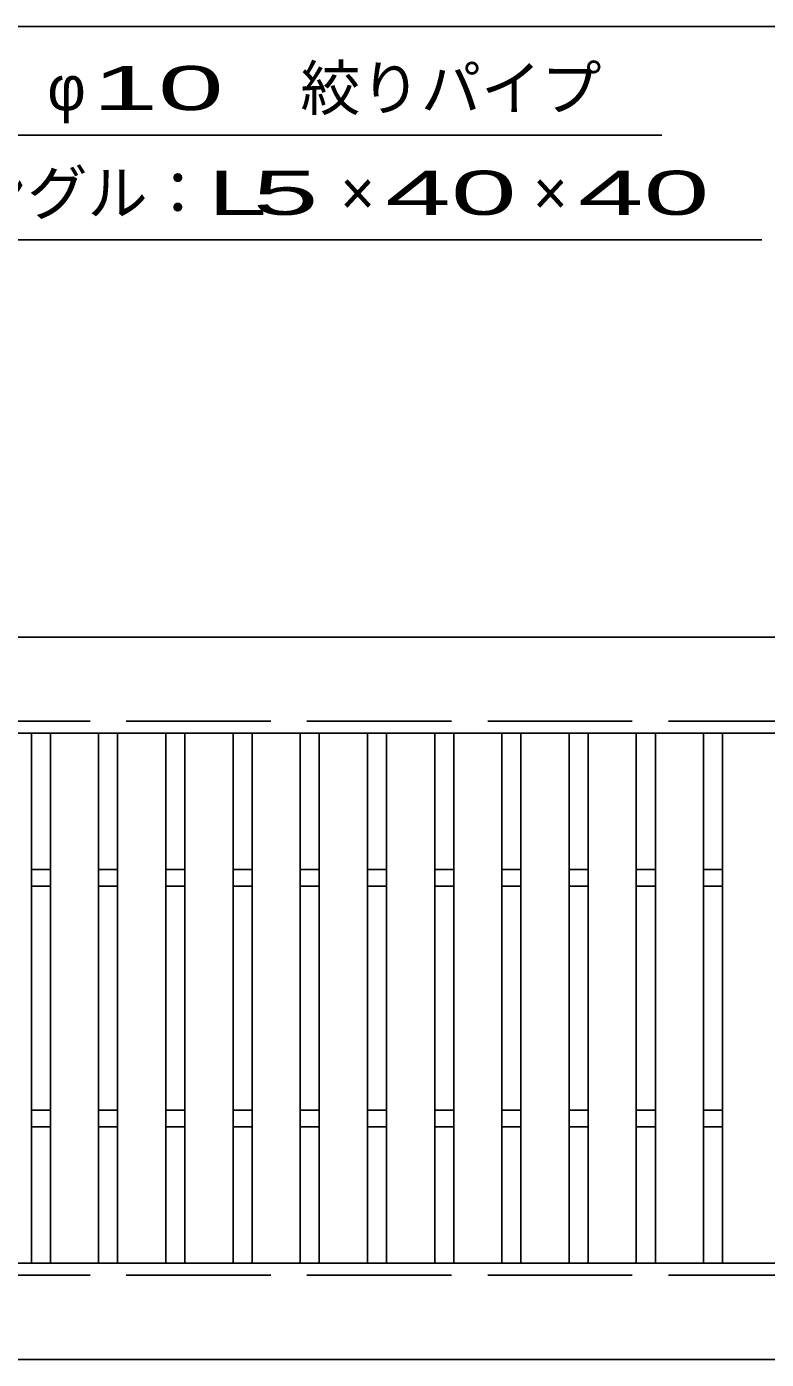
# Model space of a CAD drawing. Units: millimetres, scale not verified. Extents: x -1820 to 1731, y -1282 to 1054.
# Drawn here: x -1010 to -703, y 8 to 562 of the extents above; entities that cross this region are included whole.
import ezdxf
from ezdxf.enums import TextEntityAlignment as Align

# ---------------------------------------------------------------- set-up
doc = ezdxf.new("R2010")
doc.units = ezdxf.units.MM
doc.header["$LTSCALE"] = 10
doc.linetypes.add('DASHED', pattern=[7.5, 6, -1.5])
doc.layers.add('16', color=3, linetype='Continuous', lineweight=25)
doc.layers.add('22', color=2, linetype='Continuous', lineweight=25)
doc.styles.add('ベクトル', font='')
doc.styles.get('ベクトル').set_extended_font_data('ベクトル')

msp = doc.modelspace()

# ---------------------------------------------------------------- linework, layer by layer
at = {"layer": '16'}
for p, q in [((-1419, 308.5), (-423, 308.5)), ((-1419, 268.5), (-423, 268.5)), ((-1028.4, 268.5), (-1008.4, 268.5)), ((-1008.4, 48.5), (-1008.4, 268.5)), ((-1000.5, 48.5), (-1000.5, 268.5)), ((-1000.5, 268.5), (-980.5, 268.5)), ((-980.5, 48.5), (-980.5, 268.5)), ((-972.6, 48.5), (-972.6, 268.5)), ((-972.6, 268.5), (-952.6, 268.5)), ((-952.6, 48.5), (-952.6, 268.5)), ((-944.7, 48.5), (-944.7, 268.5)), ((-944.7, 268.5), (-924.7, 268.5)), ((-924.7, 48.5), (-924.7, 268.5)), ((-916.8, 48.5), (-916.8, 268.5)), ((-916.8, 268.5), (-896.8, 268.5)), ((-896.8, 48.5), (-896.8, 268.5)), ((-888.9, 48.5), (-888.9, 268.5)), ((-888.9, 268.5), (-868.9, 268.5)), ((-868.9, 48.5), (-868.9, 268.5)), ((-861, 48.5), (-861, 268.5)), ((-861, 268.5), (-841, 268.5)), ((-841, 48.5), (-841, 268.5)), ((-833.1, 48.5), (-833.1, 268.5)), ((-833.1, 268.5), (-813.1, 268.5)), ((-813.1, 48.5), (-813.1, 268.5)), ((-805.2, 48.5), (-805.2, 268.5)), ((-805.2, 268.5), (-785.2, 268.5)), ((-785.2, 48.5), (-785.2, 268.5)), ((-777.3, 48.5), (-777.3, 268.5)), ((-777.3, 268.5), (-757.3, 268.5)), ((-757.3, 48.5), (-757.3, 268.5)), ((-749.4, 48.5), (-749.4, 268.5)), ((-749.4, 268.5), (-729.4, 268.5)), ((-729.4, 48.5), (-729.4, 268.5)), ((-721.5, 48.5), (-721.5, 268.5)), ((-721.5, 268.5), (-701.5, 268.5)), ((-1008.4, 212), (-1000.5, 212)), ((-980.5, 212), (-972.6, 212)), ((-952.6, 212), (-944.7, 212)), ((-924.7, 212), (-916.8, 212)), ((-896.8, 212), (-888.9, 212)), ((-868.9, 212), (-861, 212)), ((-841, 212), (-833.1, 212)), ((-813.1, 212), (-805.2, 212)), ((-785.2, 212), (-777.3, 212)), ((-757.3, 212), (-749.4, 212)), ((-729.4, 212), (-721.5, 212)), ((-1008.4, 205), (-1000.5, 205)), ((-980.5, 205), (-972.6, 205)), ((-952.6, 205), (-944.7, 205)), ((-924.7, 205), (-916.8, 205)), ((-896.8, 205), (-888.9, 205)), ((-868.9, 205), (-861, 205)), ((-841, 205), (-833.1, 205)), ((-813.1, 205), (-805.2, 205)), ((-785.2, 205), (-777.3, 205)), ((-757.3, 205), (-749.4, 205)), ((-729.4, 205), (-721.5, 205)), ((-1008.4, 112), (-1000.5, 112)), ((-980.5, 112), (-972.6, 112)), ((-952.6, 112), (-944.7, 112)), ((-924.7, 112), (-916.8, 112)), ((-896.8, 112), (-888.9, 112)), ((-868.9, 112), (-861, 112)), ((-841, 112), (-833.1, 112)), ((-813.1, 112), (-805.2, 112)), ((-785.2, 112), (-777.3, 112)), ((-757.3, 112), (-749.4, 112)), ((-729.4, 112), (-721.5, 112)), ((-1008.4, 105), (-1000.5, 105)), ((-980.5, 105), (-972.6, 105)), ((-952.6, 105), (-944.7, 105)), ((-924.7, 105), (-916.8, 105)), ((-896.8, 105), (-888.9, 105)), ((-868.9, 105), (-861, 105)), ((-841, 105), (-833.1, 105)), ((-813.1, 105), (-805.2, 105)), ((-785.2, 105), (-777.3, 105)), ((-757.3, 105), (-749.4, 105)), ((-729.4, 105), (-721.5, 105)), ((-1419, 48.5), (-423, 48.5)), ((-1028.4, 48.5), (-1008.4, 48.5)), ((-1000.5, 48.5), (-980.5, 48.5)), ((-972.6, 48.5), (-952.6, 48.5)), ((-944.7, 48.5), (-924.7, 48.5)), ((-916.8, 48.5), (-896.8, 48.5)), ((-888.9, 48.5), (-868.9, 48.5)), ((-861, 48.5), (-841, 48.5)), ((-833.1, 48.5), (-813.1, 48.5)), ((-805.2, 48.5), (-785.2, 48.5)), ((-777.3, 48.5), (-757.3, 48.5)), ((-749.4, 48.5), (-729.4, 48.5)), ((-721.5, 48.5), (-701.5, 48.5)), ((-1419, 8.5), (-423, 8.5))]:
    msp.add_line(p, q, dxfattribs=at)
at = {"layer": '16', "linetype": 'DASHED'}
for p, q in [((-1419, 273.5), (-423, 273.5)), ((-1419, 43.5), (-423, 43.5))]:
    msp.add_line(p, q, dxfattribs=at)
at = {"layer": '22', "color": 4}
for p, q in [((-1199, 562), (-659, 562)), ((-1186.75, 517), (-746.75, 517)), ((-1145.15, 473.5), (-705.15, 473.5))]:
    msp.add_line(p, q, dxfattribs=at)

# ---------------------------------------------------------------- texts
at = {"layer": '22', "style": 'ベクトル'}
for s, p in [('絞りパイプ', (-896.75, 536.5)), ('φ', (-1001.75, 536.5)), ('エンドアングル：', (-1135.15, 493)), ('×', (-880.15, 493)), ('×', (-800.15, 493))]:
    msp.add_text(s, height=18.33, dxfattribs=at).set_placement(p, align=Align.MIDDLE_LEFT)
for s, width, p in [(' 10 ', 2, (-996.75, 536.5)), ('L', 1.8, (-935.15, 493)), (' 5 ', 2, (-930.15, 493)), (' 40 ', 2, (-875.15, 493)), (' 40 ', 2, (-795.15, 493))]:
    msp.add_text(s, height=18.33, dxfattribs=dict(at, width=width)).set_placement(p, align=Align.MIDDLE_LEFT)

doc.saveas('drawing.dxf')
